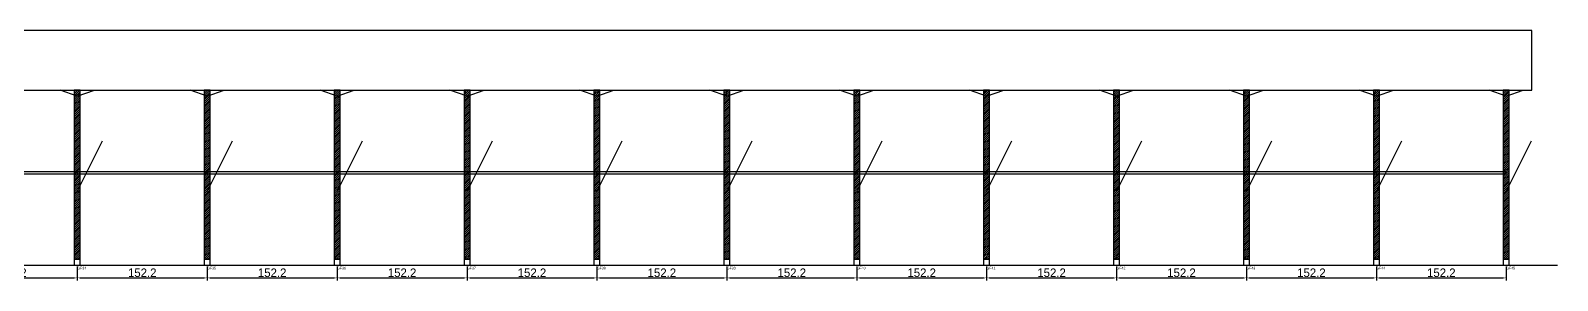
# Model space of a CAD drawing. Header units: metres. Extents: x -30 to 6788, y -25 to 308.
# Drawn here: x 4999 to 6788, y -25 to 268 of the extents above; entities that cross this region are included whole.
import ezdxf

# ---------------------------------------------------------------- set-up
doc = ezdxf.new("R2010")
doc.units = ezdxf.units.M
for name, color, linetype in [('BARRA_ANCORAGEM', 1, 'Continuous'), ('COTA', 241, 'Continuous'), ('GARFOS OK', 3, 'Continuous'), ('NOME DA VIGA', 6, 'Continuous'), ('SARR_7x7', 40, 'Continuous'), ('TIRAS REESCORAMENTO', 252, 'Continuous'), ('VIGAS', 3, 'Continuous')]:
    doc.layers.add(name, color=color, linetype=linetype)
doc.dimstyles.new('EZ DXF', dxfattribs={"dimtxt": 10, "dimasz": 3.5, "dimexe": 3, "dimexo": 1.5, "dimgap": 1, "dimtad": 1, "dimdec": 1, "dimdsep": 46, "dimcen": 2.5, "dimazin": 3, "dimtfac": 1, "dimtmove": 0, "dimatfit": 3})

msp = doc.modelspace()

# ---------------------------------------------------------------- hatches: boundary and pattern name
at = {"layer": 'COTA'}
h = msp.add_hatch(dxfattribs=at)
h.set_pattern_fill('ANSI31', scale=0.5)
h.paths.add_polyline_path([(5049.88, 0), (5056.88, 0), (5056.88, 198), (5049.88, 198)])
h = msp.add_hatch(dxfattribs=at)
h.set_pattern_fill('ANSI31', scale=0.5)
h.paths.add_polyline_path([(5202.1, 0), (5209.1, 0), (5209.1, 198), (5202.1, 198)])
h = msp.add_hatch(dxfattribs=at)
h.set_pattern_fill('ANSI31', scale=0.5)
h.paths.add_polyline_path([(5354.33, 0), (5361.33, 0), (5361.33, 198), (5354.33, 198)])
h = msp.add_hatch(dxfattribs=at)
h.set_pattern_fill('ANSI31', scale=0.5)
h.paths.add_polyline_path([(5506.55, 0), (5513.55, 0), (5513.55, 198), (5506.55, 198)])
h = msp.add_hatch(dxfattribs=at)
h.set_pattern_fill('ANSI31', scale=0.5)
h.paths.add_polyline_path([(5658.77, 0), (5665.77, 0), (5665.77, 198), (5658.77, 198)])
h = msp.add_hatch(dxfattribs=at)
h.set_pattern_fill('ANSI31', scale=0.5)
h.paths.add_polyline_path([(5811, 0), (5818, 0), (5818, 198), (5811, 198)])
h = msp.add_hatch(dxfattribs=at)
h.set_pattern_fill('ANSI31', scale=0.5)
h.paths.add_polyline_path([(5963.22, 0), (5970.22, 0), (5970.22, 198), (5963.22, 198)])
h = msp.add_hatch(dxfattribs=at)
h.set_pattern_fill('ANSI31', scale=0.5)
h.paths.add_polyline_path([(6115.45, 0), (6122.45, 0), (6122.45, 198), (6115.45, 198)])
h = msp.add_hatch(dxfattribs=at)
h.set_pattern_fill('ANSI31', scale=0.5)
h.paths.add_polyline_path([(6267.67, 0), (6274.67, 0), (6274.67, 198), (6267.67, 198)])
h = msp.add_hatch(dxfattribs=at)
h.set_pattern_fill('ANSI31', scale=0.5)
h.paths.add_polyline_path([(6419.89, 0), (6426.89, 0), (6426.89, 198), (6419.89, 198)])
h = msp.add_hatch(dxfattribs=at)
h.set_pattern_fill('ANSI31', scale=0.5)
h.paths.add_polyline_path([(6572.12, 0), (6579.12, 0), (6579.12, 198), (6572.12, 198)])
h = msp.add_hatch(dxfattribs=at)
h.set_pattern_fill('ANSI31', scale=0.5)
h.paths.add_polyline_path([(6724.34, 0), (6731.34, 0), (6731.34, 198), (6724.34, 198)])

# ---------------------------------------------------------------- linework, layer by layer
at = {"layer": 'BARRA_ANCORAGEM'}
for p, q in [((5053.38, 79.2), (5083.08, 138.6)), ((5205.6, 79.2), (5235.3, 138.6)), ((5357.83, 79.2), (5387.53, 138.6)), ((5510.05, 79.2), (5539.75, 138.6)), ((5662.27, 79.2), (5691.97, 138.6)), ((5814.5, 79.2), (5844.2, 138.6)), ((5966.72, 79.2), (5996.42, 138.6)), ((6118.95, 79.2), (6148.65, 138.6)), ((6271.17, 79.2), (6300.87, 138.6)), ((6423.39, 79.2), (6453.09, 138.6)), ((6575.62, 79.2), (6605.32, 138.6)), ((6727.84, 79.2), (6757.54, 138.6))]:
    msp.add_line(p, q, dxfattribs=at)
at = {"layer": 'GARFOS OK'}
for p, q in [((5053.38, 191), (5033.38, 198)), ((5033.38, 198), (5073.38, 198)), ((5053.38, 191), (5073.38, 198)), ((5205.6, 191), (5185.6, 198)), ((5185.6, 198), (5225.6, 198)), ((5205.6, 191), (5225.6, 198)), ((5357.83, 191), (5337.83, 198)), ((5337.83, 198), (5377.83, 198)), ((5357.83, 191), (5377.83, 198)), ((5510.05, 191), (5490.05, 198)), ((5490.05, 198), (5530.05, 198)), ((5510.05, 191), (5530.05, 198)), ((5662.27, 191), (5642.27, 198)), ((5642.27, 198), (5682.27, 198)), ((5662.27, 191), (5682.27, 198)), ((5814.5, 191), (5794.5, 198)), ((5794.5, 198), (5834.5, 198)), ((5814.5, 191), (5834.5, 198)), ((5966.72, 191), (5946.72, 198)), ((5946.72, 198), (5986.72, 198)), ((5966.72, 191), (5986.72, 198)), ((6118.95, 191), (6098.95, 198)), ((6098.95, 198), (6138.95, 198)), ((6118.95, 191), (6138.95, 198)), ((6271.17, 191), (6251.17, 198)), ((6251.17, 198), (6291.17, 198)), ((6271.17, 191), (6291.17, 198)), ((6423.39, 191), (6403.39, 198)), ((6403.39, 198), (6443.39, 198)), ((6423.39, 191), (6443.39, 198)), ((6575.62, 191), (6555.62, 198)), ((6555.62, 198), (6595.62, 198)), ((6575.62, 191), (6595.62, 198)), ((6727.84, 191), (6707.84, 198)), ((6707.84, 198), (6747.84, 198)), ((6727.84, 191), (6747.84, 198))]:
    msp.add_line(p, q, dxfattribs=at)
at = {"layer": 'GARFOS OK', "linetype": 'CONTINUOUS'}
msp.add_line((-30, -7), (6787.84, -7), dxfattribs=at)
at = {"layer": 'GARFOS OK'}
for points in [[(5049.88, 0), (5056.88, 0), (5056.88, 198), (5049.88, 198), (5049.88, 0)], [(5202.1, 0), (5209.1, 0), (5209.1, 198), (5202.1, 198), (5202.1, 0)], [(5354.33, 0), (5361.33, 0), (5361.33, 198), (5354.33, 198), (5354.33, 0)], [(5506.55, 0), (5513.55, 0), (5513.55, 198), (5506.55, 198), (5506.55, 0)], [(5658.77, 0), (5665.77, 0), (5665.77, 198), (5658.77, 198), (5658.77, 0)], [(5811, 0), (5818, 0), (5818, 198), (5811, 198), (5811, 0)], [(5963.22, 0), (5970.22, 0), (5970.22, 198), (5963.22, 198), (5963.22, 0)], [(6115.45, 0), (6122.45, 0), (6122.45, 198), (6115.45, 198), (6115.45, 0)], [(6267.67, 0), (6274.67, 0), (6274.67, 198), (6267.67, 198), (6267.67, 0)], [(6419.89, 0), (6426.89, 0), (6426.89, 198), (6419.89, 198), (6419.89, 0)], [(6572.12, 0), (6579.12, 0), (6579.12, 198), (6572.12, 198), (6572.12, 0)], [(6724.34, 0), (6731.34, 0), (6731.34, 198), (6724.34, 198), (6724.34, 0)]]:
    msp.add_lwpolyline(points, dxfattribs=at)
at = {"layer": 'SARR_7x7'}
for points in [[(5049.88, -7), (5056.88, -7), (5056.88, 0), (5049.88, 0), (5049.88, -7)], [(5202.1, -7), (5209.1, -7), (5209.1, 0), (5202.1, 0), (5202.1, -7)], [(5354.33, -7), (5361.33, -7), (5361.33, 0), (5354.33, 0), (5354.33, -7)], [(5506.55, -7), (5513.55, -7), (5513.55, 0), (5506.55, 0), (5506.55, -7)], [(5658.77, -7), (5665.77, -7), (5665.77, 0), (5658.77, 0), (5658.77, -7)], [(5811, -7), (5818, -7), (5818, 0), (5811, 0), (5811, -7)], [(5963.22, -7), (5970.22, -7), (5970.22, 0), (5963.22, 0), (5963.22, -7)], [(6115.45, -7), (6122.45, -7), (6122.45, 0), (6115.45, 0), (6115.45, -7)], [(6267.67, -7), (6274.67, -7), (6274.67, 0), (6267.67, 0), (6267.67, -7)], [(6419.89, -7), (6426.89, -7), (6426.89, 0), (6419.89, 0), (6419.89, -7)], [(6572.12, -7), (6579.12, -7), (6579.12, 0), (6572.12, 0), (6572.12, -7)], [(6724.34, -7), (6731.34, -7), (6731.34, 0), (6724.34, 0), (6724.34, -7)]]:
    msp.add_lwpolyline(points, dxfattribs=at)
at = {"layer": 'TIRAS REESCORAMENTO'}
for points in [[(4901.16, 100), (5053.38, 100), (5053.38, 102.5), (4901.16, 102.5), (4901.16, 100)], [(5053.38, 100), (5205.6, 100), (5205.6, 102.5), (5053.38, 102.5), (5053.38, 100)], [(5205.6, 100), (5357.83, 100), (5357.83, 102.5), (5205.6, 102.5), (5205.6, 100)], [(5357.83, 100), (5510.05, 100), (5510.05, 102.5), (5357.83, 102.5), (5357.83, 100)], [(5510.05, 100), (5662.27, 100), (5662.27, 102.5), (5510.05, 102.5), (5510.05, 100)], [(5662.27, 100), (5814.5, 100), (5814.5, 102.5), (5662.27, 102.5), (5662.27, 100)], [(5814.5, 100), (5966.72, 100), (5966.72, 102.5), (5814.5, 102.5), (5814.5, 100)], [(5966.72, 100), (6118.95, 100), (6118.95, 102.5), (5966.72, 102.5), (5966.72, 100)], [(6118.95, 100), (6271.17, 100), (6271.17, 102.5), (6118.95, 102.5), (6118.95, 100)], [(6271.17, 100), (6423.39, 100), (6423.39, 102.5), (6271.17, 102.5), (6271.17, 100)], [(6423.39, 100), (6575.62, 100), (6575.62, 102.5), (6423.39, 102.5), (6423.39, 100)], [(6575.62, 100), (6727.84, 100), (6727.84, 102.5), (6575.62, 102.5), (6575.62, 100)]]:
    msp.add_lwpolyline(points, dxfattribs=at)
at = {"layer": 'VIGAS'}
msp.add_lwpolyline([(0, 198), (6757.84, 198), (6757.84, 268), (0, 268), (0, 198)], dxfattribs=at)

# ---------------------------------------------------------------- texts
at = {"layer": 'NOME DA VIGA'}
for s, p in [('GF34', (5053.38, -12)), ('GF35', (5205.6, -12)), ('GF36', (5357.83, -12)), ('GF37', (5510.05, -12)), ('GF38', (5662.27, -12)), ('GF39', (5814.5, -12)), ('GF40', (5966.72, -12)), ('GF41', (6118.95, -12)), ('GF42', (6271.17, -12)), ('GF43', (6423.39, -12)), ('GF44', (6575.62, -12)), ('GF45', (6727.84, -12))]:
    msp.add_text(s, height=3, dxfattribs=at).set_placement(p)

# ---------------------------------------------------------------- dimensions: what is measured, and where the dimension line sits
at = {"layer": 'COTA'}
for base, p1, p2 in [((4901.16, -22), (4901.16, -7), (5053.38, -7)), ((5053.38, -22), (5053.38, -7), (5205.6, -7)), ((5205.6, -22), (5205.6, -7), (5357.83, -7)), ((5357.83, -22), (5357.83, -7), (5510.05, -7)), ((5510.05, -22), (5510.05, -7), (5662.27, -7)), ((5662.27, -22), (5662.27, -7), (5814.5, -7)), ((5814.5, -22), (5814.5, -7), (5966.72, -7)), ((5966.72, -22), (5966.72, -7), (6118.95, -7)), ((6118.95, -22), (6118.95, -7), (6271.17, -7)), ((6271.17, -22), (6271.17, -7), (6423.39, -7)), ((6423.39, -22), (6423.39, -7), (6575.62, -7)), ((6575.62, -22), (6575.62, -7), (6727.84, -7))]:
    msp.add_linear_dim(base=base, p1=p1, p2=p2, dimstyle='EZ DXF', dxfattribs=at).render()

doc.saveas('drawing.dxf')
